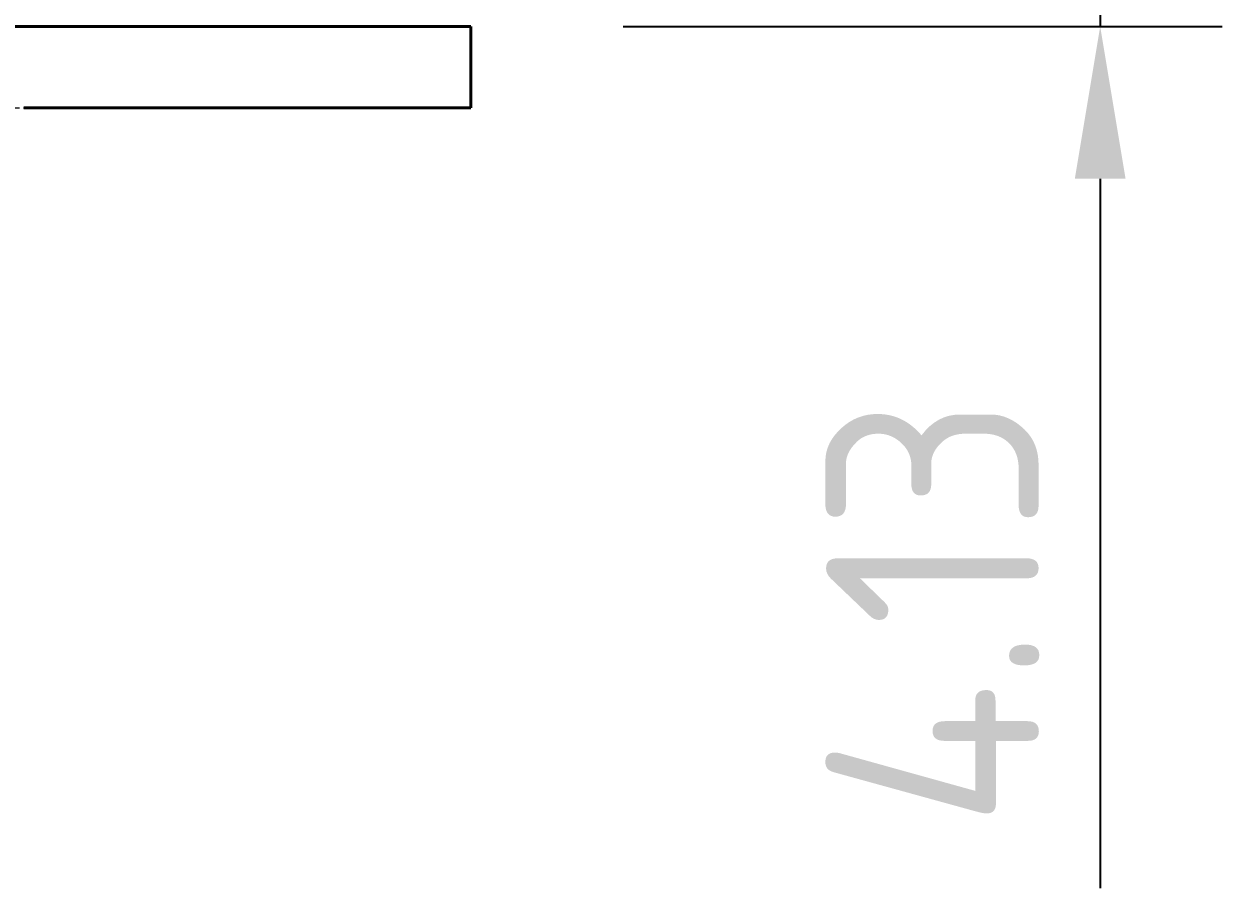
# Model space of a CAD drawing. Header units: millimetres. Extents: x 0 to 630, y 0 to 446.
# Drawn here: x 79.88 to 109.38, y 218.1 to 239.38 of the extents above; entities that cross this region are included whole.
import ezdxf

# ---------------------------------------------------------------- set-up
doc = ezdxf.new("R2010")
doc.units = ezdxf.units.MM
doc.header["$LTSCALE"] = 1.5
doc.linetypes.add('DASHED', pattern=[0.2067, 0.1654, -0.0413])
for name, color, linetype, lineweight, true_color in [('가려진 것(ISO)', 2, 'DASHED', 18, 0xffff00), ('가시적인 것(ISO)', 3, 'Continuous', 40, 0x00ff00), ('치수(ISO)', 2, 'Continuous', 25, 0xffff00)]:
    doc.layers.add(name, color=color, linetype=linetype, lineweight=lineweight, true_color=true_color)
doc.styles.add('치수 텍스트_PSTEK_POSCO', font='isocp.shx')
doc.dimstyles.new('치수_PSTEK_POSCO', dxfattribs={"dimscale": 1.5, "dimtxt": 3.5, "dimasz": 2.5, "dimexe": 2, "dimexo": 2.5, "dimgap": 1, "dimtad": 1, "dimrnd": 1e-08, "dimdsep": 46, "dimtxsty": '치수 텍스트_PSTEK_POSCO', "dimcen": 0.09, "dimdle": 10, "dimclrd": 7, "dimclre": 7, "dimclrt": 2, "dimadec": 1, "dimazin": 2, "dimtfac": 1, "dimtmove": 0, "dimatfit": 3, "dimfxl": 1, "dimtolj": 1, "dimlwd": -1, "dimlwe": -1, "dimarcsym": 0})

# ---------------------------------------------------------------- blocks, each defined once
blk = doc.blocks.new('*D31')
at = {"layer": 'Defpoints', "color": 0, "transparency": 16777216}
for p in [(78.885, 243.444), (90.885, 239.319), (106.385, 239.319)]:
    blk.add_point(p, dxfattribs=at)
at = {"layer": '치수(ISO)', "color": 7, "transparency": 16777216}
for p, q in [((106.385, 247.194), (106.385, 250.944)), ((82.635, 243.444), (109.385, 243.444)), ((106.385, 243.444), (106.385, 239.319)), ((94.635, 239.319), (109.385, 239.319)), ((106.385, 235.569), (106.385, 218.101))]:
    blk.add_line(p, q, dxfattribs=at)
for points in [[(105.76, 247.194), (107.01, 247.194), (106.385, 243.444)], [(105.76, 235.569), (107.01, 235.569), (106.385, 239.319)]]:
    blk.add_solid(points, dxfattribs=at)
at = {"layer": '치수(ISO)', "color": 2, "transparency": 16777216, "insert": (102.26, 219.601), "char_height": 5.25, "attachment_point": 4, "rotation": 90, "style": '치수 텍스트_PSTEK_POSCO'}
blk.add_mtext('\\A1;4.13', dxfattribs=at)

msp = doc.modelspace()

# ---------------------------------------------------------------- linework, layer by layer
at = {"layer": '가려진 것(ISO)', "color": 1, "true_color": 0xff0000}
msp.add_line((40.885, 237.319), (79.885, 237.319), dxfattribs=at)
at = {"layer": '가시적인 것(ISO)', "color": 1, "true_color": 0xff0000}
for p, q in [((68.885, 239.319), (90.885, 239.319)), ((90.885, 239.319), (90.885, 237.319)), ((79.885, 237.319), (90.885, 237.319))]:
    msp.add_line(p, q, dxfattribs=at)

# ---------------------------------------------------------------- dimensions: what is measured, and where the dimension line sits
at = {"layer": '치수(ISO)', "color": 7}
dim = msp.add_linear_dim(base=(106.38481007, 239.318588525), p1=(78.88481007, 243.443588525), p2=(90.88481007, 239.318588525), angle=90, dimstyle='치수_PSTEK_POSCO', override={"dimdec": 2, "dimtp": 0, "dimtm": 0, "dimtdec": 2, "dimtofl": 1, "dimatfit": 1}, dxfattribs=at)
dim.commit()
dim.dimension.update_dxf_attribs({"geometry": '*D31', "text_midpoint": (106.38481007, 224.959857464), "dimtype": 160})

doc.saveas('drawing.dxf')
